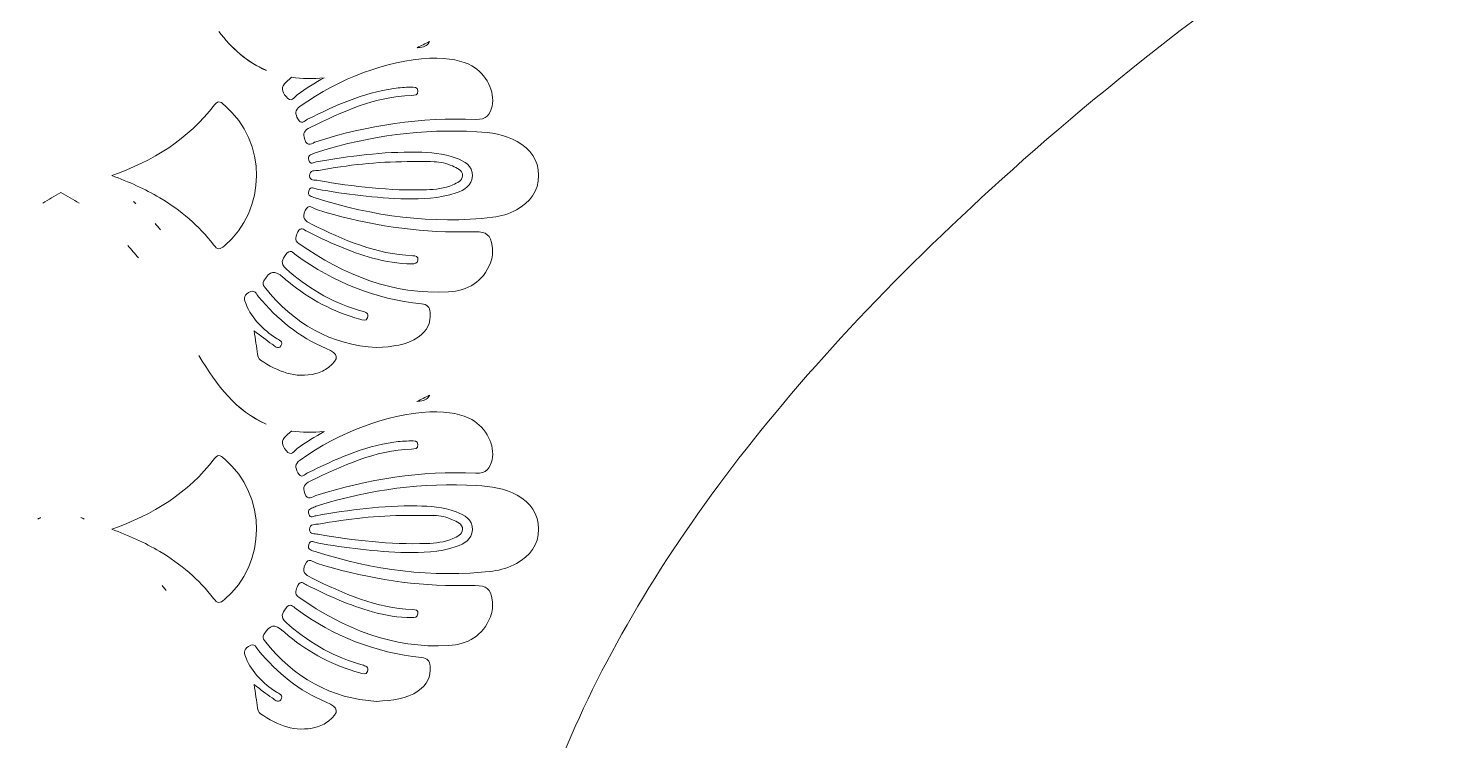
# Model space of a CAD drawing. Extents: x 705 to 8445, y -5934 to -84.
# Drawn here: x 1488.8 to 1970.5, y -4558 to -4314.7 of the extents above; entities that cross this region are included whole.
import ezdxf

# ---------------------------------------------------------------- set-up
doc = ezdxf.new("R2010")
doc.units = 0
doc.header["$MEASUREMENT"] = 0
doc.layers.add('Layer 1', color=7, linetype='Continuous')

# ---------------------------------------------------------------- blocks, each defined once
blk = doc.blocks.new('block 31')
at = {"layer": 'Layer 1', "lineweight": 0}
for points, knots in [([(2257.28, -3659.1), (2234.48, -3617.14), (2200.79, -3577.08), (2159.87, -3543.26), (2075.1, -3473.22), (1964.49, -3413.43), (1839.88, -3370.27), (1839.88, -3370.27), (1839.88, -3370.25), (1839.88, -3370.25), (1839.42, -3368.29), (1838.85, -3366.27), (1838.16, -3364.21), (1836.62, -3359.66), (1833.95, -3353.09), (1828.51, -3348.58), (1827.81, -3348), (1827.1, -3347.47), (1826.36, -3347), (1826.36, -3347), (1826.36, -3347), (1826.35, -3347), (1827.88, -3328.1), (1824.28, -3308.74), (1815.57, -3289.33), (1811.12, -3279.39), (1803.75, -3272.44), (1796.61, -3265.72), (1790.88, -3260.31), (1785.45, -3255.19), (1781.81, -3248.82), (1780.72, -3246.92), (1779.8, -3244.87), (1778.82, -3242.69), (1777.56, -3239.87), (1776.25, -3236.96), (1774.48, -3234.13), (1767.43, -3222.87), (1755.91, -3216.8), (1744.63, -3213.55), (1744.63, -3213.55), (1743.26, -3211.5), (1743.26, -3211.5), (1700.83, -3146.97), (1636.69, -3122.16), (1590.35, -3112.73), (1549.47, -3104.39), (1515.61, -3106.15), (1503.73, -3107.19), (1503.69, -3107.13), (1503.65, -3107.09), (1503.63, -3107.06), (1503.63, -3107.06), (1503.45, -3107.21), (1503.45, -3107.21), (1501.87, -3107.36), (1500.7, -3107.48), (1500, -3107.56), (1499.3, -3107.48), (1498.13, -3107.36), (1496.56, -3107.21), (1496.56, -3107.21), (1496.37, -3107.06), (1496.37, -3107.06), (1496.35, -3107.09), (1496.31, -3107.13), (1496.27, -3107.19), (1484.39, -3106.15), (1450.53, -3104.39), (1409.65, -3112.73), (1363.31, -3122.16), (1299.17, -3146.97), (1256.76, -3211.48), (1256.76, -3211.48), (1255.38, -3213.55), (1255.38, -3213.55), (1244.09, -3216.8), (1232.57, -3222.87), (1225.52, -3234.13), (1223.75, -3236.96), (1222.44, -3239.87), (1221.18, -3242.69), (1220.2, -3244.87), (1219.28, -3246.92), (1218.19, -3248.82), (1214.55, -3255.19), (1209.12, -3260.31), (1203.39, -3265.72), (1196.25, -3272.44), (1188.88, -3279.39), (1184.43, -3289.33), (1175.72, -3308.74), (1172.12, -3328.1), (1173.65, -3347), (1173.64, -3347), (1173.64, -3347), (1173.64, -3347), (1172.91, -3347.47), (1172.19, -3347.99), (1171.49, -3348.58), (1166.05, -3353.09), (1163.38, -3359.65), (1161.84, -3364.21), (1161.15, -3366.27), (1160.58, -3368.29), (1160.12, -3370.25), (1160.12, -3370.25), (1160.12, -3370.27), (1160.12, -3370.27), (1035.51, -3413.43), (924.9, -3473.22), (840.13, -3543.26), (799.22, -3577.08), (765.52, -3617.14), (742.72, -3659.1), (716.93, -3706.53), (704.78, -3755.81), (706.61, -3805.55), (708.34, -3852.44), (720.97, -3901.24), (744.18, -3950.56), (776.16, -4018.52), (826.78, -4084.15), (894.59, -4145.62), (939.27, -4186.12), (988.74, -4221.57), (1036.58, -4255.86), (1081.92, -4288.36), (1128.81, -4321.97), (1171.35, -4359.71), (1248.94, -4428.49), (1300.36, -4494.94), (1328.51, -4562.74), (1324.68, -4568.78), (1321.1, -4575.62), (1318.44, -4583.02), (1317.03, -4582.92), (1315.46, -4582.85), (1313.87, -4582.85), (1308, -4582.85), (1301.57, -4583.94), (1299.84, -4589.72), (1299.35, -4591.39), (1299.31, -4592.94), (1299.27, -4594.32), (1299.27, -4594.65), (1299.26, -4594.97), (1299.25, -4595.28), (1299.07, -4598.99), (1297.7, -4602.95), (1295.19, -4607.05), (1294.24, -4608.6), (1293.21, -4610.14), (1292.14, -4611.64), (1291.46, -4612.59), (1290.76, -4613.54), (1290.03, -4614.48), (1282.79, -4623.87), (1273.55, -4632.4), (1264.57, -4640.7), (1264.57, -4640.7), (1260.48, -4644.5), (1260.48, -4644.5), (1250.16, -4654.07), (1239.49, -4663.97), (1227.49, -4670.59), (1224.1, -4672.48), (1219.99, -4676.81), (1219.7, -4686.79), (1218.97, -4711.36), (1240.81, -4755.67), (1260.37, -4770.55), (1241.52, -4806.38), (1219.02, -4857.42), (1199.77, -4924.23), (1174.99, -5010.3), (1160.3, -5105.45), (1156.13, -5207.05), (1152.63, -5292.07), (1156.53, -5381.81), (1167.74, -5475.11), (1163.2, -5478.43), (1158.2, -5481.58), (1152.48, -5484.72), (1126.07, -5499.19), (1097.44, -5504.35), (1071.86, -5499.25), (1037.65, -5492.45), (1010.5, -5472.75), (991.16, -5440.72), (954.52, -5380.07), (953.85, -5285.76), (972.12, -5223.95), (991.72, -5157.67), (1030.95, -5091.38), (1095.59, -5015.32), (1100.04, -5010.08), (1104.54, -5004.87), (1109.05, -4999.66), (1133.44, -4971.39), (1158.65, -4942.17), (1176.47, -4908.58), (1200.61, -4863.05), (1206.18, -4814.98), (1191.73, -4776.7), (1191.73, -4776.7), (1181.23, -4748.9), (1181.23, -4748.9), (1181.23, -4748.9), (1183.66, -4778.52), (1183.66, -4778.52), (1186.59, -4814.26), (1171.98, -4846.76), (1159.22, -4867.74), (1139.1, -4900.81), (1110.97, -4928.95), (1083.75, -4956.17), (1072.54, -4967.4), (1060.93, -4979.02), (1050.06, -4990.8), (985.75, -5060.52), (939.06, -5124.07), (907.3, -5185.11), (864.56, -5267.19), (849.07, -5345.56), (861.27, -5418), (881.01, -5535.4), (980.35, -5627.87), (1070.03, -5667.42), (1102.26, -5681.63), (1132.31, -5688.81), (1157.87, -5688.81), (1176.42, -5688.81), (1192.6, -5685.03), (1205.52, -5677.4), (1205.52, -5677.42), (1205.52, -5677.42), (1205.52, -5677.42), (1212.39, -5699.36), (1220.21, -5719.79), (1228.89, -5738.56), (1249.15, -5782.32), (1274.96, -5818.69), (1305.6, -5846.65), (1339.33, -5877.45), (1383.39, -5900.64), (1436.58, -5915.59), (1478.92, -5927.49), (1526.09, -5933.71), (1573.63, -5933.71), (1577.09, -5933.71), (1580.56, -5933.68), (1584.02, -5933.61), (1715.27, -5931.1), (1847.15, -5876.35), (1945.85, -5783.41), (1983.5, -5747.95), (2012.68, -5707.49), (2030.23, -5666.4), (2050.52, -5618.94), (2055.69, -5571.02), (2045.64, -5523.97), (2025.77, -5431.09), (1963.25, -5354), (1869.6, -5306.89), (1787.63, -5265.67), (1689.88, -5251.14), (1599.49, -5266.42), (1605.66, -5255.1), (1611.89, -5243.86), (1618.09, -5232.7), (1636.91, -5198.83), (1656.35, -5163.79), (1673.14, -5127.91), (1710.23, -5048.64), (1732.26, -4977.48), (1740.49, -4910.34), (1745.6, -4868.73), (1747.15, -4816.91), (1734.72, -4770.08), (1753.98, -4755.61), (1775.54, -4712.46), (1775.54, -4687.69), (1775.54, -4687.28), (1775.54, -4686.88), (1775.53, -4686.48), (1775.23, -4676.52), (1771.13, -4672.21), (1767.74, -4670.33), (1755.74, -4663.73), (1745.07, -4653.85), (1734.75, -4644.31), (1734.75, -4644.31), (1730.65, -4640.52), (1730.65, -4640.52), (1719.35, -4630.12), (1707.67, -4619.36), (1700.02, -4606.97), (1697.52, -4602.89), (1696.16, -4598.95), (1695.98, -4595.25), (1695.96, -4594.94), (1695.95, -4594.61), (1695.95, -4594.29), (1695.92, -4592.92), (1695.87, -4591.37), (1695.38, -4589.7), (1693.66, -4583.98), (1687.32, -4582.87), (1681.49, -4582.85), (1678.84, -4575.53), (1675.29, -4568.75), (1671.49, -4562.74), (1699.63, -4494.94), (1751.06, -4428.49), (1828.65, -4359.71), (1871.19, -4321.97), (1918.08, -4288.36), (1963.42, -4255.86), (2011.26, -4221.57), (2060.73, -4186.12), (2105.41, -4145.62), (2173.22, -4084.15), (2223.84, -4018.52), (2255.82, -3950.56), (2279.03, -3901.24), (2291.66, -3852.45), (2293.39, -3805.55), (2295.22, -3755.81), (2283.07, -3706.53), (2257.28, -3659.1)], [0, 0, 0, 0, 1, 1, 1, 2, 2, 2, 3, 3, 3, 4, 4, 4, 5, 5, 5, 6, 6, 6, 7, 7, 7, 8, 8, 8, 9, 9, 9, 10, 10, 10, 11, 11, 11, 12, 12, 12, 13, 13, 13, 14, 14, 14, 15, 15, 15, 16, 16, 16, 17, 17, 17, 18, 18, 18, 19, 19, 19, 20, 20, 20, 21, 21, 21, 22, 22, 22, 23, 23, 23, 24, 24, 24, 25, 25, 25, 26, 26, 26, 27, 27, 27, 28, 28, 28, 29, 29, 29, 30, 30, 30, 31, 31, 31, 32, 32, 32, 33, 33, 33, 34, 34, 34, 35, 35, 35, 36, 36, 36, 37, 37, 37, 38, 38, 38, 39, 39, 39, 40, 40, 40, 41, 41, 41, 42, 42, 42, 43, 43, 43, 44, 44, 44, 45, 45, 45, 46, 46, 46, 47, 47, 47, 48, 48, 48, 49, 49, 49, 50, 50, 50, 51, 51, 51, 52, 52, 52, 53, 53, 53, 54, 54, 54, 55, 55, 55, 56, 56, 56, 57, 57, 57, 58, 58, 58, 59, 59, 59, 60, 60, 60, 61, 61, 61, 62, 62, 62, 63, 63, 63, 64, 64, 64, 65, 65, 65, 66, 66, 66, 67, 67, 67, 68, 68, 68, 69, 69, 69, 70, 70, 70, 71, 71, 71, 72, 72, 72, 73, 73, 73, 74, 74, 74, 75, 75, 75, 76, 76, 76, 77, 77, 77, 78, 78, 78, 79, 79, 79, 80, 80, 80, 81, 81, 81, 82, 82, 82, 83, 83, 83, 84, 84, 84, 85, 85, 85, 86, 86, 86, 87, 87, 87, 88, 88, 88, 89, 89, 89, 90, 90, 90, 91, 91, 91, 92, 92, 92, 93, 93, 93, 94, 94, 94, 95, 95, 95, 96, 96, 96, 97, 97, 97, 98, 98, 98, 99, 99, 99, 100, 100, 100, 101, 101, 101, 102, 102, 102, 103, 103, 103, 104, 104, 104, 105, 105, 105, 106, 106, 106, 107, 107, 107, 108, 108, 108, 109, 109, 109, 110, 110, 110, 110]), ([(1570.12, -4329.1), (1570.09, -4329.12), (1570.08, -4329.12), (1570.07, -4329.13), (1563.46, -4326.31), (1558.33, -4321.59), (1553.88, -4315.83), (1558.35, -4321.58), (1563.5, -4326.29), (1570.12, -4329.1)], [0, 0, 0, 0, 1, 1, 1, 2, 2, 2, 3, 3, 3, 3]), ([(1625.86, -4319.31), (1625.86, -4319.31), (1625.86, -4319.32), (1625.86, -4319.32), (1625.42, -4320.44), (1624.45, -4321.1), (1622.6, -4321.29), (1622.27, -4321.33), (1621.93, -4321.36), (1621.61, -4321.41), (1623.01, -4320.74), (1624.42, -4320.04), (1625.86, -4319.31)], [0, 0, 0, 0, 1, 1, 1, 2, 2, 2, 3, 3, 3, 4, 4, 4, 4]), ([(1583.27, -4352.78), (1582.47, -4350.53), (1583.18, -4349.59), (1585.17, -4348.61), (1596.16, -4343.22), (1607.22, -4338.15), (1619.76, -4337.67), (1620.78, -4337.63), (1622.04, -4337.65), (1621.89, -4336.14), (1621.75, -4334.77), (1620.55, -4334.78), (1619.51, -4334.84), (1617.58, -4334.95), (1615.63, -4335.02), (1613.73, -4335.31), (1603.19, -4336.82), (1593.65, -4341.14), (1584.23, -4345.82), (1583.22, -4346.33), (1581.98, -4347.92), (1580.9, -4345.72), (1580.09, -4344.07), (1579.73, -4342.79), (1581.69, -4341.41), (1595.51, -4331.61), (1610.8, -4326.04), (1625.99, -4324.93), (1632.76, -4324.88), (1637.11, -4325.8), (1640.28, -4327.58), (1645.26, -4330.36), (1648.34, -4336.43), (1647.22, -4341.33), (1646.55, -4344.24), (1645.28, -4346.03), (1641.66, -4345.88), (1623.02, -4345.07), (1604.86, -4347.88), (1587.08, -4353.49), (1585.85, -4353.89), (1584.24, -4355.54), (1583.27, -4352.78)], [0, 0, 0, 0, 1, 1, 1, 2, 2, 2, 3, 3, 3, 4, 4, 4, 5, 5, 5, 6, 6, 6, 7, 7, 7, 8, 8, 8, 9, 9, 9, 10, 10, 10, 11, 11, 11, 12, 12, 12, 13, 13, 13, 14, 14, 14, 14]), ([(1576.88, -4338.11), (1575.5, -4336.28), (1574.87, -4334.94), (1577.04, -4333.01), (1577.61, -4332.49), (1578.2, -4332), (1578.78, -4331.51), (1578.78, -4331.51), (1578.79, -4331.5), (1578.79, -4331.5), (1582.26, -4332), (1585.96, -4332.06), (1589.95, -4331.63), (1586.77, -4333.38), (1583.71, -4335.34), (1580.7, -4337.5), (1579.67, -4338.26), (1578.64, -4340.44), (1576.88, -4338.11)], [0, 0, 0, 0, 1, 1, 1, 2, 2, 2, 3, 3, 3, 4, 4, 4, 5, 5, 5, 6, 6, 6, 6]), ([(1552.47, -4340.92), (1554.01, -4338.91), (1554.88, -4340.25), (1555.97, -4341.17), (1570.46, -4353.47), (1570.38, -4376.77), (1555.86, -4389.03), (1554.32, -4390.33), (1553.47, -4390.49), (1552.15, -4388.72), (1547.15, -4382.09), (1540.88, -4376.89), (1533.78, -4372.64), (1528.61, -4369.55), (1523.1, -4367.24), (1517.4, -4365.02), (1531.41, -4360.14), (1543.43, -4352.67), (1552.47, -4340.92)], [0, 0, 0, 0, 1, 1, 1, 2, 2, 2, 3, 3, 3, 4, 4, 4, 5, 5, 5, 6, 6, 6, 6]), ([(1655.57, -4376.73), (1653.05, -4378.14), (1650.28, -4378.98), (1647.45, -4379.31), (1626.73, -4381.72), (1606.54, -4379), (1586.79, -4372.63), (1585.68, -4372.28), (1584.07, -4372.08), (1584.63, -4370.23), (1585.19, -4368.45), (1586.55, -4369.53), (1587.5, -4369.69), (1597.27, -4371.44), (1607.1, -4372.68), (1618.1, -4373.02), (1623.08, -4372.97), (1629.14, -4373.02), (1634.94, -4370.96), (1637.72, -4369.98), (1640.41, -4368.49), (1640.52, -4365.2), (1640.64, -4361.66), (1637.81, -4360.15), (1634.95, -4359.07), (1630.62, -4357.46), (1626.06, -4357.13), (1621.49, -4357.06), (1609.93, -4356.87), (1598.54, -4358.41), (1587.18, -4360.41), (1586.31, -4360.57), (1585.13, -4361.45), (1584.61, -4359.85), (1584.1, -4358.24), (1585.37, -4357.94), (1586.42, -4357.51), (1586.94, -4357.29), (1587.47, -4357.08), (1588.01, -4356.92), (1605.59, -4351.43), (1623.58, -4349.06), (1641.98, -4350.09), (1646.77, -4350.35), (1651.56, -4351.01), (1655.82, -4353.44), (1660.27, -4355.97), (1663.13, -4359.72), (1663.12, -4364.99), (1663.12, -4370.4), (1660.16, -4374.17), (1655.57, -4376.73)], [0, 0, 0, 0, 1, 1, 1, 2, 2, 2, 3, 3, 3, 4, 4, 4, 5, 5, 5, 6, 6, 6, 7, 7, 7, 8, 8, 8, 9, 9, 9, 10, 10, 10, 11, 11, 11, 12, 12, 12, 13, 13, 13, 14, 14, 14, 15, 15, 15, 16, 16, 16, 17, 17, 17, 17]), ([(1584.88, -4365.1), (1584.83, -4363.01), (1586.85, -4363.48), (1587.98, -4363.27), (1597.96, -4361.48), (1608.03, -4360.34), (1618.19, -4360.3), (1621.27, -4360.3), (1624.34, -4360.26), (1627.41, -4360.33), (1629.59, -4360.38), (1631.71, -4360.88), (1633.7, -4361.77), (1635.25, -4362.46), (1637.19, -4363.1), (1637.16, -4365.1), (1637.12, -4366.9), (1635.31, -4367.53), (1633.86, -4368.19), (1631, -4369.5), (1627.93, -4369.79), (1624.86, -4369.9), (1612.38, -4370.31), (1600.06, -4368.85), (1587.81, -4366.72), (1586.73, -4366.53), (1584.92, -4366.91), (1584.88, -4365.1)], [0, 0, 0, 0, 1, 1, 1, 2, 2, 2, 3, 3, 3, 4, 4, 4, 5, 5, 5, 6, 6, 6, 7, 7, 7, 8, 8, 8, 9, 9, 9, 9]), ([(1500, -4370.81), (1502.17, -4371.98), (1504.24, -4373.2), (1506.19, -4374.49), (1504.24, -4373.21), (1502.17, -4371.98), (1500, -4370.83), (1497.83, -4371.98), (1495.76, -4373.21), (1493.81, -4374.49), (1495.76, -4373.2), (1497.83, -4371.98), (1500, -4370.81)], [0, 0, 0, 0, 1, 1, 1, 2, 2, 2, 3, 3, 3, 4, 4, 4, 4]), ([(1524.83, -4373.93), (1525.02, -4374.1), (1525.21, -4374.27), (1525.4, -4374.44), (1525.45, -4374.49), (1525.5, -4374.54), (1525.54, -4374.59), (1525.31, -4374.37), (1525.07, -4374.14), (1524.83, -4373.93)], [0, 0, 0, 0, 1, 1, 1, 2, 2, 2, 3, 3, 3, 3]), ([(1646.65, -4394.89), (1644.14, -4401.43), (1638.94, -4404.39), (1632.36, -4404.76), (1613.32, -4405.81), (1596.72, -4399), (1581.38, -4388.37), (1579.41, -4387.01), (1580.32, -4385.69), (1580.95, -4384.27), (1581.82, -4382.28), (1582.99, -4383.6), (1583.98, -4384.09), (1591.24, -4387.67), (1598.55, -4391.11), (1606.4, -4393.21), (1610.8, -4394.4), (1615.28, -4395.23), (1619.87, -4395.21), (1620.8, -4395.21), (1621.78, -4395.11), (1621.92, -4393.91), (1622.08, -4392.6), (1621.1, -4392.47), (1620.14, -4392.42), (1607.64, -4391.93), (1596.53, -4387.04), (1585.56, -4381.61), (1583.39, -4380.54), (1582.23, -4379.56), (1583.36, -4377.02), (1584.52, -4374.45), (1586.09, -4376.26), (1587.3, -4376.63), (1602.62, -4381.39), (1618.25, -4384.13), (1634.31, -4384.27), (1636.7, -4384.27), (1639.09, -4384.3), (1641.49, -4384.26), (1645.35, -4384.21), (1646.68, -4385.31), (1647.31, -4389.19), (1647.62, -4391.15), (1647.37, -4393.04), (1646.65, -4394.89)], [0, 0, 0, 0, 1, 1, 1, 2, 2, 2, 3, 3, 3, 4, 4, 4, 5, 5, 5, 6, 6, 6, 7, 7, 7, 8, 8, 8, 9, 9, 9, 10, 10, 10, 11, 11, 11, 12, 12, 12, 13, 13, 13, 14, 14, 14, 15, 15, 15, 15]), ([(1533.98, -4383.55), (1533.39, -4382.84), (1532.8, -4382.15), (1532.19, -4381.47), (1532.38, -4381.67), (1532.56, -4381.87), (1532.74, -4382.08), (1533.16, -4382.57), (1533.57, -4383.06), (1533.98, -4383.55)], [0, 0, 0, 0, 1, 1, 1, 2, 2, 2, 3, 3, 3, 3]), ([(1526.45, -4393.19), (1525.31, -4391.74), (1524.11, -4390.32), (1522.87, -4388.93), (1524.12, -4390.32), (1525.32, -4391.74), (1526.45, -4393.19)], [0, 0, 0, 0, 1, 1, 1, 2, 2, 2, 2]), ([(1622.01, -4420.24), (1617.97, -4423.05), (1613.31, -4423.41), (1607.75, -4423.8), (1592.4, -4422.89), (1579.48, -4415.79), (1569.55, -4403.06), (1569.01, -4402.38), (1568.75, -4401.82), (1569.29, -4400.94), (1571.38, -4397.56), (1573.03, -4397.25), (1575.93, -4399.82), (1576.54, -4400.34), (1577.13, -4400.87), (1577.74, -4401.38), (1584.94, -4407.36), (1593.05, -4411.59), (1602.07, -4414.08), (1603, -4414.33), (1604.23, -4414.94), (1604.72, -4413.59), (1605.27, -4412.08), (1604.01, -4411.67), (1602.88, -4411.33), (1602.33, -4411.17), (1601.78, -4411.05), (1601.23, -4410.87), (1592.07, -4408.03), (1584.02, -4403.29), (1576.87, -4396.86), (1574.77, -4394.99), (1575.62, -4393.78), (1576.79, -4392.04), (1578.23, -4389.89), (1579.26, -4391.44), (1580.34, -4392.24), (1593.13, -4401.56), (1607.35, -4407.22), (1623.11, -4408.81), (1625.14, -4409.03), (1625.93, -4409.98), (1626.1, -4411.8), (1626.43, -4415.44), (1624.96, -4418.19), (1622.01, -4420.24)], [0, 0, 0, 0, 1, 1, 1, 2, 2, 2, 3, 3, 3, 4, 4, 4, 5, 5, 5, 6, 6, 6, 7, 7, 7, 8, 8, 8, 9, 9, 9, 10, 10, 10, 11, 11, 11, 12, 12, 12, 13, 13, 13, 14, 14, 14, 15, 15, 15, 15]), ([(1590.6, -4424.07), (1594.98, -4425.91), (1595.17, -4427.52), (1591.34, -4430.54), (1590.07, -4431.54), (1588.65, -4432.27), (1587.1, -4432.66), (1580, -4434.44), (1573.91, -4431.95), (1568.2, -4428.05), (1567.49, -4427.57), (1567.23, -4426.85), (1567.12, -4426.02), (1566.8, -4423.55), (1566.42, -4421.09), (1565.99, -4418.1), (1568.3, -4419.83), (1570.17, -4421.29), (1572.11, -4422.62), (1572.97, -4423.2), (1574.14, -4424.48), (1575.06, -4423.24), (1576.24, -4421.65), (1574.39, -4421.2), (1573.45, -4420.58), (1569.01, -4417.62), (1565.31, -4414.03), (1563.21, -4409.01), (1562.58, -4407.47), (1562.12, -4406.2), (1564.09, -4405.01), (1566.23, -4403.7), (1566.71, -4405.51), (1567.52, -4406.46), (1573.9, -4414.06), (1581.37, -4420.22), (1590.6, -4424.07)], [0, 0, 0, 0, 1, 1, 1, 2, 2, 2, 3, 3, 3, 4, 4, 4, 5, 5, 5, 6, 6, 6, 7, 7, 7, 8, 8, 8, 9, 9, 9, 10, 10, 10, 11, 11, 11, 12, 12, 12, 12]), ([(1570.12, -4449.88), (1570.11, -4449.89), (1570.08, -4449.89), (1570.07, -4449.9), (1559.89, -4445.57), (1553.22, -4436.71), (1547.14, -4426.54), (1553.25, -4436.71), (1559.93, -4445.56), (1570.12, -4449.88)], [0, 0, 0, 0, 1, 1, 1, 2, 2, 2, 3, 3, 3, 3]), ([(1625.86, -4440.07), (1625.86, -4440.09), (1625.86, -4440.09), (1625.86, -4440.1), (1625.42, -4441.22), (1624.45, -4441.88), (1622.6, -4442.07), (1622.27, -4442.1), (1621.93, -4442.14), (1621.61, -4442.19), (1621.6, -4442.19), (1621.6, -4442.19), (1621.59, -4442.19), (1622.98, -4441.52), (1624.42, -4440.8), (1625.86, -4440.07)], [0, 0, 0, 0, 1, 1, 1, 2, 2, 2, 3, 3, 3, 4, 4, 4, 5, 5, 5, 5]), ([(1583.27, -4473.55), (1582.47, -4471.31), (1583.18, -4470.37), (1585.17, -4469.39), (1596.16, -4464), (1607.22, -4458.92), (1619.76, -4458.45), (1620.78, -4458.41), (1622.04, -4458.42), (1621.89, -4456.92), (1621.75, -4455.55), (1620.55, -4455.56), (1619.51, -4455.62), (1617.58, -4455.73), (1615.63, -4455.8), (1613.73, -4456.08), (1603.19, -4457.6), (1593.65, -4461.92), (1584.23, -4466.6), (1583.22, -4467.11), (1581.98, -4468.7), (1580.9, -4466.5), (1580.09, -4464.84), (1579.73, -4463.57), (1581.69, -4462.18), (1595.51, -4452.39), (1610.8, -4446.81), (1625.99, -4445.71), (1632.76, -4445.66), (1637.11, -4446.58), (1640.28, -4448.35), (1645.26, -4451.13), (1648.34, -4457.21), (1647.22, -4462.11), (1646.55, -4465.02), (1645.28, -4466.81), (1641.66, -4466.66), (1623.02, -4465.84), (1604.86, -4468.66), (1587.08, -4474.27), (1585.85, -4474.66), (1584.24, -4476.32), (1583.27, -4473.55)], [0, 0, 0, 0, 1, 1, 1, 2, 2, 2, 3, 3, 3, 4, 4, 4, 5, 5, 5, 6, 6, 6, 7, 7, 7, 8, 8, 8, 9, 9, 9, 10, 10, 10, 11, 11, 11, 12, 12, 12, 13, 13, 13, 14, 14, 14, 14]), ([(1589.95, -4452.4), (1586.77, -4454.15), (1583.71, -4456.12), (1580.7, -4458.28), (1579.67, -4459.03), (1578.64, -4461.22), (1576.88, -4458.89), (1575.5, -4457.05), (1574.87, -4455.72), (1577.04, -4453.78), (1577.61, -4453.27), (1578.2, -4452.78), (1578.78, -4452.29), (1578.79, -4452.28), (1578.79, -4452.28), (1578.8, -4452.27), (1582.26, -4452.77), (1585.96, -4452.83), (1589.95, -4452.4)], [0, 0, 0, 0, 1, 1, 1, 2, 2, 2, 3, 3, 3, 4, 4, 4, 5, 5, 5, 6, 6, 6, 6]), ([(1552.47, -4461.69), (1554.01, -4459.69), (1554.88, -4461.02), (1555.97, -4461.94), (1570.46, -4474.24), (1570.38, -4497.54), (1555.86, -4509.81), (1554.32, -4511.11), (1553.47, -4511.27), (1552.15, -4509.5), (1547.15, -4502.87), (1540.88, -4497.66), (1533.78, -4493.42), (1528.61, -4490.33), (1523.1, -4488.01), (1517.4, -4485.79), (1531.41, -4480.91), (1543.43, -4473.44), (1552.47, -4461.69)], [0, 0, 0, 0, 1, 1, 1, 2, 2, 2, 3, 3, 3, 4, 4, 4, 5, 5, 5, 6, 6, 6, 6]), ([(1586.79, -4493.4), (1585.68, -4493.06), (1584.07, -4492.86), (1584.63, -4491.01), (1585.19, -4489.23), (1586.55, -4490.3), (1587.5, -4490.47), (1597.27, -4492.21), (1607.1, -4493.45), (1618.1, -4493.8), (1623.08, -4493.75), (1629.14, -4493.8), (1634.94, -4491.73), (1637.72, -4490.76), (1640.41, -4489.26), (1640.52, -4485.97), (1640.64, -4482.44), (1637.81, -4480.93), (1634.95, -4479.85), (1630.62, -4478.24), (1626.06, -4477.91), (1621.49, -4477.83), (1609.93, -4477.64), (1598.54, -4479.18), (1587.18, -4481.19), (1586.31, -4481.34), (1585.13, -4482.23), (1584.61, -4480.63), (1584.1, -4479.02), (1585.37, -4478.72), (1586.42, -4478.29), (1586.94, -4478.06), (1587.47, -4477.86), (1588.01, -4477.69), (1605.59, -4472.2), (1623.58, -4469.84), (1641.98, -4470.87), (1646.77, -4471.13), (1651.56, -4471.79), (1655.82, -4474.22), (1660.27, -4476.75), (1663.13, -4480.5), (1663.12, -4485.77), (1663.12, -4491.17), (1660.16, -4494.94), (1655.57, -4497.51), (1653.05, -4498.92), (1650.28, -4499.75), (1647.45, -4500.09), (1626.73, -4502.5), (1606.54, -4499.78), (1586.79, -4493.4)], [0, 0, 0, 0, 1, 1, 1, 2, 2, 2, 3, 3, 3, 4, 4, 4, 5, 5, 5, 6, 6, 6, 7, 7, 7, 8, 8, 8, 9, 9, 9, 10, 10, 10, 11, 11, 11, 12, 12, 12, 13, 13, 13, 14, 14, 14, 15, 15, 15, 16, 16, 16, 17, 17, 17, 17]), ([(1493.18, -4481.75), (1492.82, -4481.94), (1492.46, -4482.14), (1492.1, -4482.34), (1492.17, -4482.3), (1492.24, -4482.25), (1492.32, -4482.21), (1492.6, -4482.05), (1492.89, -4481.89), (1493.18, -4481.75)], [0, 0, 0, 0, 1, 1, 1, 2, 2, 2, 3, 3, 3, 3]), ([(1506.82, -4481.75), (1507.11, -4481.89), (1507.4, -4482.05), (1507.68, -4482.21), (1507.76, -4482.25), (1507.83, -4482.3), (1507.9, -4482.34), (1507.54, -4482.14), (1507.18, -4481.94), (1506.82, -4481.75)], [0, 0, 0, 0, 1, 1, 1, 2, 2, 2, 3, 3, 3, 3]), ([(1584.88, -4485.88), (1584.83, -4483.79), (1586.85, -4484.25), (1587.98, -4484.05), (1597.96, -4482.26), (1608.03, -4481.12), (1618.19, -4481.08), (1621.27, -4481.08), (1624.34, -4481.03), (1627.41, -4481.1), (1629.59, -4481.15), (1631.71, -4481.65), (1633.7, -4482.55), (1635.25, -4483.24), (1637.19, -4483.87), (1637.16, -4485.88), (1637.12, -4487.68), (1635.31, -4488.31), (1633.86, -4488.97), (1631, -4490.28), (1627.93, -4490.57), (1624.86, -4490.67), (1612.38, -4491.09), (1600.06, -4489.62), (1587.81, -4487.5), (1586.73, -4487.31), (1584.92, -4487.69), (1584.88, -4485.88)], [0, 0, 0, 0, 1, 1, 1, 2, 2, 2, 3, 3, 3, 4, 4, 4, 5, 5, 5, 6, 6, 6, 7, 7, 7, 8, 8, 8, 9, 9, 9, 9]), ([(1581.38, -4509.14), (1579.41, -4507.78), (1580.32, -4506.47), (1580.95, -4505.05), (1581.82, -4503.06), (1582.99, -4504.38), (1583.98, -4504.87), (1591.24, -4508.45), (1598.55, -4511.89), (1606.4, -4513.99), (1610.8, -4515.18), (1615.28, -4516), (1619.87, -4515.99), (1620.8, -4515.99), (1621.78, -4515.88), (1621.92, -4514.69), (1622.08, -4513.38), (1621.1, -4513.25), (1620.14, -4513.2), (1607.64, -4512.71), (1596.53, -4507.82), (1585.56, -4502.39), (1583.39, -4501.32), (1582.23, -4500.34), (1583.36, -4497.8), (1584.52, -4495.23), (1586.09, -4497.03), (1587.3, -4497.4), (1602.62, -4502.16), (1618.25, -4504.91), (1634.31, -4505.05), (1636.7, -4505.05), (1639.09, -4505.07), (1641.49, -4505.04), (1645.35, -4504.99), (1646.68, -4506.09), (1647.31, -4509.96), (1647.62, -4511.92), (1647.37, -4513.82), (1646.65, -4515.67), (1644.14, -4522.21), (1638.94, -4525.16), (1632.36, -4525.53), (1613.32, -4526.58), (1596.72, -4519.77), (1581.38, -4509.14)], [0, 0, 0, 0, 1, 1, 1, 2, 2, 2, 3, 3, 3, 4, 4, 4, 5, 5, 5, 6, 6, 6, 7, 7, 7, 8, 8, 8, 9, 9, 9, 10, 10, 10, 11, 11, 11, 12, 12, 12, 13, 13, 13, 14, 14, 14, 15, 15, 15, 15]), ([(1535.95, -4506.76), (1535.49, -4506.17), (1535.03, -4505.6), (1534.55, -4505.01), (1534.93, -4505.48), (1535.3, -4505.93), (1535.67, -4506.4), (1535.77, -4506.52), (1535.85, -4506.64), (1535.95, -4506.76)], [0, 0, 0, 0, 1, 1, 1, 2, 2, 2, 3, 3, 3, 3]), ([(1622.01, -4541.02), (1617.97, -4543.82), (1613.31, -4544.18), (1607.75, -4544.58), (1592.4, -4543.67), (1579.48, -4536.57), (1569.55, -4523.84), (1569.01, -4523.16), (1568.75, -4522.6), (1569.29, -4521.72), (1571.38, -4518.34), (1573.03, -4518.03), (1575.93, -4520.6), (1576.54, -4521.12), (1577.13, -4521.65), (1577.74, -4522.16), (1584.94, -4528.14), (1593.05, -4532.37), (1602.07, -4534.85), (1603, -4535.1), (1604.23, -4535.71), (1604.72, -4534.36), (1605.27, -4532.86), (1604.01, -4532.44), (1602.88, -4532.11), (1602.33, -4531.94), (1601.78, -4531.82), (1601.23, -4531.64), (1592.07, -4528.8), (1584.02, -4524.07), (1576.87, -4517.64), (1574.77, -4515.76), (1575.62, -4514.56), (1576.79, -4512.82), (1578.23, -4510.67), (1579.26, -4512.22), (1580.34, -4513.02), (1593.13, -4522.34), (1607.35, -4527.99), (1623.11, -4529.59), (1625.14, -4529.81), (1625.93, -4530.76), (1626.1, -4532.57), (1626.43, -4536.21), (1624.96, -4538.97), (1622.01, -4541.02)], [0, 0, 0, 0, 1, 1, 1, 2, 2, 2, 3, 3, 3, 4, 4, 4, 5, 5, 5, 6, 6, 6, 7, 7, 7, 8, 8, 8, 9, 9, 9, 10, 10, 10, 11, 11, 11, 12, 12, 12, 13, 13, 13, 14, 14, 14, 15, 15, 15, 15]), ([(1587.1, -4553.44), (1580, -4555.22), (1573.91, -4552.73), (1568.2, -4548.82), (1567.49, -4548.35), (1567.23, -4547.63), (1567.12, -4546.8), (1566.8, -4544.33), (1566.42, -4541.87), (1565.99, -4538.87), (1568.3, -4540.6), (1570.17, -4542.07), (1572.11, -4543.4), (1572.97, -4543.98), (1574.14, -4545.26), (1575.06, -4544.02), (1576.24, -4542.43), (1574.39, -4541.98), (1573.45, -4541.36), (1569.01, -4538.4), (1565.31, -4534.8), (1563.21, -4529.78), (1562.58, -4528.24), (1562.12, -4526.98), (1564.09, -4525.79), (1566.23, -4524.47), (1566.71, -4526.29), (1567.52, -4527.24), (1573.9, -4534.84), (1581.37, -4541), (1590.6, -4544.85), (1594.98, -4546.69), (1595.17, -4548.3), (1591.34, -4551.32), (1590.07, -4552.32), (1588.65, -4553.05), (1587.1, -4553.44)], [0, 0, 0, 0, 1, 1, 1, 2, 2, 2, 3, 3, 3, 4, 4, 4, 5, 5, 5, 6, 6, 6, 7, 7, 7, 8, 8, 8, 9, 9, 9, 10, 10, 10, 11, 11, 11, 12, 12, 12, 12])]:
    blk.add_open_spline(points, degree=3, knots=knots, dxfattribs=at)
blk = doc.blocks.new('block 30')
at = {"layer": 'Layer 1'}
blk.add_blockref('block 31', (0, 0), dxfattribs=at)
blk = doc.blocks.new('block 29')
at = {"layer": 'Layer 1'}
blk.add_blockref('block 30', (0, 0), dxfattribs=at)

msp = doc.modelspace()

# ---------------------------------------------------------------- block references
at = {"layer": 'Layer 1'}
msp.add_blockref('block 29', (0, 0), dxfattribs=at)

doc.saveas('drawing.dxf')
